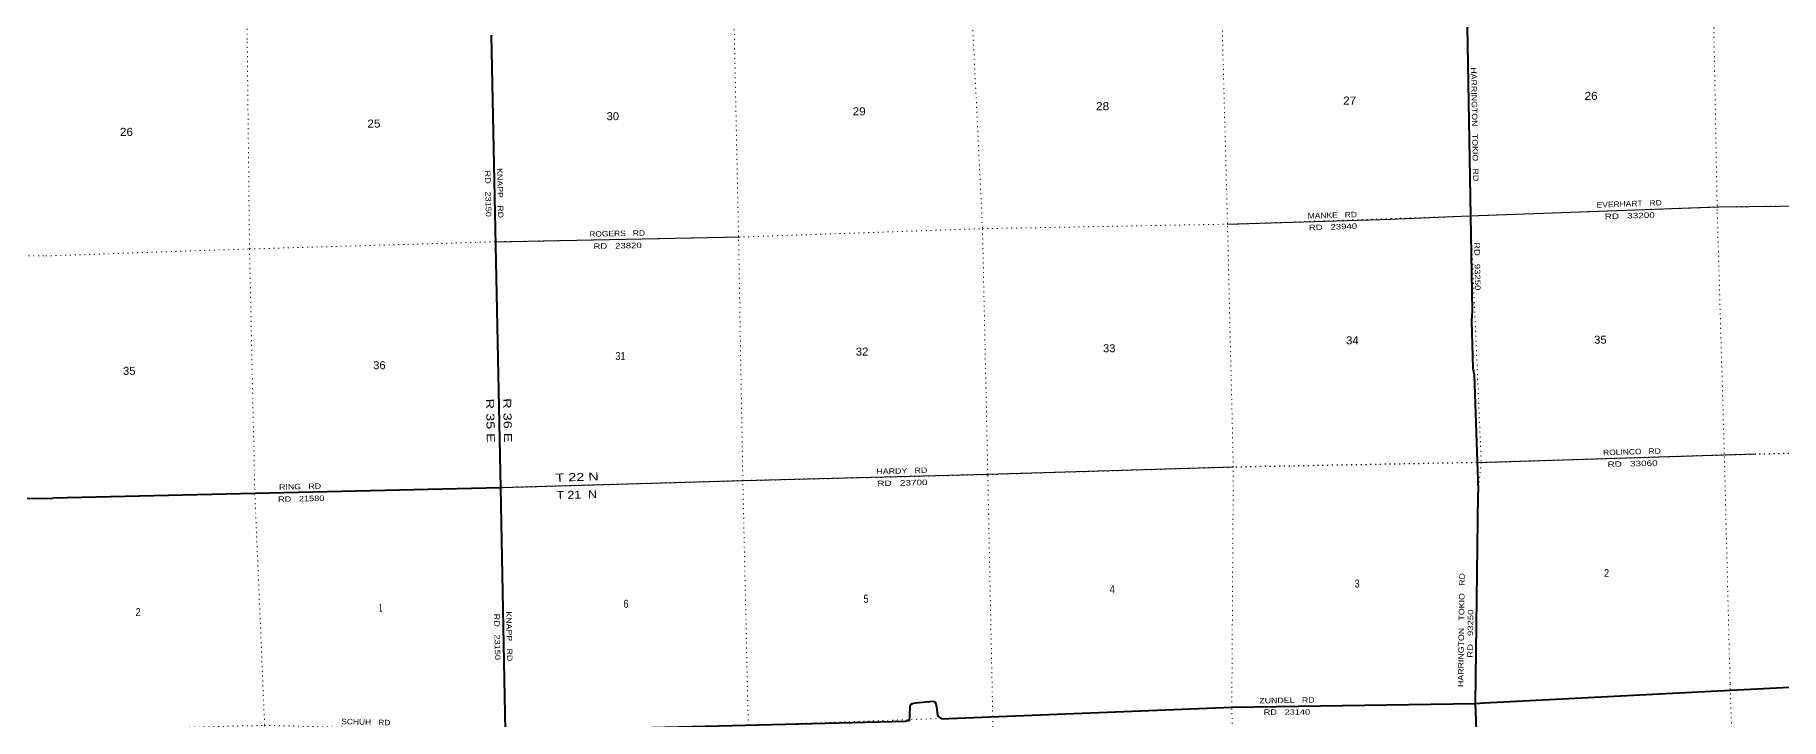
# Model space of a CAD drawing. Header units: feet. Extents: x 497223 to 751810, y -177792 to 12311.
# Drawn here: x 653781 to 691977, y -51084 to -36117 of the extents above; entities that cross this region are included whole.
import ezdxf
from ezdxf.enums import TextEntityAlignment as Align

# ---------------------------------------------------------------- set-up
doc = ezdxf.new("R2010")
doc.units = ezdxf.units.FT
doc.header["$LTSCALE"] = 70
doc.linetypes.add('DOTTED', pattern=[1.5, 0.3, -1.2])
for name, color, linetype, lineweight in [('26', 7, 'Continuous', 40), ('29', 7, 'Continuous', 25), ('39', 7, 'Continuous', 13), ('6', 7, 'DOTTED', 25), ('7', 7, 'DOTTED', 13)]:
    doc.layers.add(name, color=color, linetype=linetype, lineweight=lineweight)
doc.layers.add('27', color=7, linetype='Continuous')
doc.layers.add('30', color=7, linetype='Continuous')

msp = doc.modelspace()

# ---------------------------------------------------------------- linework, layer by layer
at = {"layer": '26'}
for p, q in [((663962.97, -46023.6), (654175.88, -46253.61)), ((685343.18, -46169.73), (685284.97, -50740.29)), ((653267.27, -46258.12), (654175.88, -46253.61))]:
    msp.add_line(p, q, dxfattribs=at)
for points in [[(685099.71, -35483.82), (685102.55, -35507.65), (685221.58, -42152.79)], [(663757.72, -36119.58), (663962.97, -46023.6), (664069.25, -51348.77)], [(685221.58, -42152.79), (685207.44, -42372.21), (685235.18, -43406.77), (685263.87, -43549.73)], [(685221.58, -42152.79), (685207.44, -42372.21), (685235.18, -43406.77), (685263.87, -43549.73)], [(685263.87, -43549.73), (685349.7, -46079.28), (685343.18, -46169.73)], [(685481.1, -50726.07), (701531.41, -49904.24)], [(664069.25, -51348.77), (672824.39, -51132.67), (672886.15, -51115.46), (672910.03, -51104.44), (672916.4, -51035.86), (672922.49, -50790.2), (672939.1, -50764.72), (672979.45, -50739.49), (673039.4, -50727), (673436.05, -50693.24), (673463.63, -50706.68), (673485.42, -50742.36), (673499.45, -50824.53), (673521.55, -50991.02), (673541.8, -51024.62), (673562.94, -51042.34), (673607.37, -51070.04), (673648.08, -51076.5), (673772.47, -51073.48), (679969.27, -50820.75), (685284.97, -50740.29), (685481.1, -50726.07)], [(685284.97, -50740.29), (685757.58, -63294.11), (685768.62, -63501.11), (685784.94, -63625.96), (685800.07, -63731.94), (685886.1, -64105.44)]]:
    msp.add_lwpolyline(points, dxfattribs=at)
at = {"layer": '29'}
for p, q in [((663851.46, -40643.02), (669204.17, -40536.84)), ((685322.07, -45472.37), (691426.81, -45279.43))]:
    msp.add_line(p, q, dxfattribs=at)
for points in [[(685155.84, -40077.55), (690616.11, -39878.45), (695919.85, -39818.46), (698661.43, -39686.89)], [(679867.33, -40257), (683441.1, -40150.86), (685155.84, -40077.55)], [(679992.08, -45569.55), (674605.69, -45736.33), (669269.91, -45868.3), (663962.97, -46023.6)]]:
    msp.add_lwpolyline(points, dxfattribs=at)
at = {"layer": '39'}
msp.add_spline([(653783.31, -32576.58), (653238.01, -32780.35), (652712.47, -33076.65), (652227.9, -33391.8), (651778.01, -33776.32), (651455.73, -34122.6), (651105.62, -34365.08), (650806.6, -34628.11), (650399.35, -35026.91), (650151.77, -35297.11), (649687.29, -35606.21), (649099.3, -35810.99), (648979.19, -35947.62), (648710.56, -36243.24), (648521.54, -36340.43), (648331.64, -36567.79)], degree=3, dxfattribs=at)
at = {"layer": '6'}
for points in [[(663757.72, -36119.58), (663851.46, -40643.02), (663959.97, -46022.82), (664069.25, -51348.77), (664174.11, -56649.3), (664295.35, -61955.27), (664433.12, -67276.92), (664604.87, -72589.71), (664711.03, -77893)], [(685322.07, -45472.37), (685414.28, -45467.55), (690763.18, -45300.92), (696042.73, -45164.67), (701362.32, -44856.24), (706741.54, -44692.65), (712099.34, -44372.57), (716451.22, -44139.33)], [(685322.07, -45472.37), (679988.46, -45573.24), (674609.75, -45737.87), (669268.24, -45871.61), (663959.97, -46024.04), (658591.37, -46148.65), (654175.88, -46253.61)], [(623029.01, -46997.83), (626509.54, -46928.73), (631811.47, -46841.48), (637151.89, -46759.74), (642497, -46597.33), (647832.39, -46457.23), (653261.93, -46256.44), (654175.88, -46253.61)]]:
    msp.add_lwpolyline(points, dxfattribs=at)
at = {"layer": '7'}
for points in [[(657384.64, 9569.5), (657446.38, 7285.56), (657571.6, 1929.86), (657761.68, -3467.26), (657862.16, -8774.99), (657939.31, -14143.39), (658020.15, -19330.62), (658129.27, -24684.53), (658261.12, -30086.43), (658422.75, -35459.77), (658424.94, -36269.63)], [(685099.71, -35483.82), (685185.57, -40073.67), (685417.23, -45470.2), (685343.18, -46169.73)], [(690493.55, -35319.62), (690580.75, -40007.31), (690736.49, -45341.99), (690860.85, -50311.78), (691038.4, -55621.37), (691126.71, -61054.99), (691126.79, -61154.58)], [(674287.14, -35804.79), (674508.64, -40359.11), (674624.28, -45753.59), (674732.55, -51027.73), (674725.37, -56282.5), (674769.01, -58934.92), (675023.64, -61650.56), (675139.5, -66908.45), (675227.77, -72187.09), (675388.52, -77519.11)], [(680764.14, -77328.54), (680618.34, -72080.3), (680494.59, -66828.62), (680293.39, -61470.33), (680090.41, -56120.05), (679961.58, -50821.47), (679994.56, -45572.02), (679866.69, -40241.04), (679743.91, -35640.88)], [(658424.94, -36269.63), (658475.12, -40798.7), (658591.37, -46148.65), (658805.08, -51220.09), (658944.06, -56519.25), (659001.97, -61937.21), (659266.48, -67400.45), (659287.95, -72738.93), (659391.24, -78083.67)], [(669996.63, -77709.71), (669929.39, -72424.24), (669768.82, -67079.04), (669728.74, -61795.23), (669524.23, -56535.45), (669384.33, -51217.58), (669266.18, -45869.65), (669172.11, -40526.87), (669077.1, -35959.97)], [(685155.84, -40077.55), (685238.38, -40076.14), (690578.65, -39877.95), (695910.5, -39819.71), (701280.79, -39569.43), (706610.36, -39369.24), (711935.82, -39003.5), (716281.04, -38762.33)], [(654022.65, -40950.11), (658475.12, -40798.7), (663851.46, -40643.02), (669175.99, -40540.77), (674508.53, -40355.09), (679867.33, -40257), (685155.84, -40077.55)], [(630360.58, -41520.27), (631715.31, -41487.21), (636952.5, -41394.84), (642334.15, -41241.99), (647738.12, -41073.47), (653011.22, -40939.94), (654022.65, -40950.11)], [(685343.18, -46169.73), (685284.97, -50740.29), (685483.22, -55987.78), (685683.52, -61324.87), (685766.8, -66664.4), (685902.57, -71913.78), (686111.38, -77142.8)], [(685481.1, -50726.07), (690869.14, -50448.83), (696156.58, -50181.63), (701588.07, -49896.4), (706999.4, -49790.82), (712299.57, -49667.98), (712497.33, -49661.87)], [(654322.69, -51334.03), (658800.92, -51221.84), (664069.25, -51348.77), (669384.33, -51217.58), (674736.36, -51031.38), (679957.91, -50820.25), (685284.97, -50740.29), (685481.1, -50726.07)]]:
    msp.add_lwpolyline(points, dxfattribs=at)

# ---------------------------------------------------------------- texts
at = {"layer": '27', "width": 1.2}
msp.add_text('HARRINGTON   TOKIO   RD', height=120, rotation=271.026, dxfattribs=at).set_placement((685215.98, -38072.44), align=Align.CENTER)
at = {"layer": '27'}
for s, rotation, width, p in [('RD   23150', 271.187, 1.25, (663624.81, -39083.89)), ('KNAPP   RD', 271.187, 1.2, (663888.08, -39031.59)), ('RD   93250', 271.026, 1.3, (685264.68, -40650.67)), ('RD   21580', 1.346, 1.25, (659099.53, -46334.46)), ('RING   RD', 1.346, 1.2, (659122.36, -46067.34)), ('HARRINGTON   TOKIO   RD', 89.27, 1.2, (685026.2, -50382.93)), ('RD   23150', 271.143, 1.25, (663824.22, -48777.85)), ('KNAPP   RD', 271.143, 1.2, (664086.99, -48729.5)), ('RD   93250', 89.27, 1.3, (685231.65, -49742.77)), ('ZUNDEL   RD', 0.867, 1.2, (680564.58, -50741.73)), ('RD   23140', 0.335, 1.25, (680659.95, -50992.33))]:
    msp.add_text(s, height=120, rotation=rotation, dxfattribs=dict(at, width=width)).set_placement(p)
at = {"layer": '30'}
for s, rotation, width, p in [('MANKE   RD', 1.701, 1.15, (681624.18, -40134.79)), ('EVERHART   RD', 2.088, 1.15, (687944.4, -39895.65)), ('ROGERS   RD', 1.136, 1.15, (665906.84, -40532.23)), ('ROLINCO   RD', 1.81, 1.15, (688085.41, -45315)), ('HARDY   RD', 1.417, 1.2, (672190.05, -45726.05)), ('SCHUH   RD', 358.462, 1.15, (660478.81, -51193.12))]:
    msp.add_text(s, height=120, rotation=rotation, dxfattribs=dict(at, width=width)).set_placement(p)
for s, rotation, width, p in [('RD   33200', 1.744, 1.35, (688668.47, -40132.67)), ('RD   23940', 1.888, 1.3, (682176.27, -40375.05)), ('RD   23820', 1.136, 1.3, (666527.02, -40789.4)), ('RD   33060', 1.516, 1.35, (688729.64, -45555.48)), ('RD   23700', 1.417, 1.35, (672758.08, -45976.48))]:
    msp.add_text(s, height=120, rotation=rotation, dxfattribs=dict(at, width=width)).set_placement(p, align=Align.CENTER)
at = {"layer": '6'}
for s, rotation, width, p in [('R 35 E', 271.187, 1.35, (663647.55, -44075.87)), ('R 36 E', 271.187, 1.35, (664022.66, -44067.67)), ('T 22 N', 1.645, 1.35, (665168.33, -45889.67)), ('T 21  N', 1.645, 1.15, (665194.01, -46274.01))]:
    msp.add_text(s, height=175, rotation=rotation, dxfattribs=dict(at, width=width)).set_placement(p)
at = {"layer": '7'}
for s, width, p in [('26', 1.1, (687821.26, -37537.16)), ('30', 1.05, (666421.38, -37981.66)), ('29', 1.1, (671810.82, -37875.03)), ('28', 1.1, (677135.55, -37762.9)), ('27', 1.1, (682539.92, -37640.14)), ('26', 1.1, (655783.46, -38324.86)), ('25', 1.1, (661196.48, -38143.2)), ('34', 1.05, (682599.25, -42886.03)), ('35', 1.05, (688023.13, -42871.13)), ('31', 0.85, (666588.11, -43229.35)), ('32', 1.05, (671874.01, -43132.12)), ('33', 1.05, (677280.11, -43058.63)), ('35', 1.05, (655844.39, -43553.12)), ('36', 1.05, (661315.92, -43429.76)), ('3', 0.85, (682703.2, -48206.7)), ('2', 0.85, (688159.84, -47978.52)), ('6', 0.85, (666709.1, -48648.19)), ('5', 0.85, (671960.79, -48539.24)), ('4', 0.85, (677347.03, -48328.33)), ('2', 0.85, (656039.32, -48829.65)), ('1', 0.4, (661342.65, -48731.71))]:
    msp.add_text(s, height=175, dxfattribs=dict(at, width=width)).set_placement(p, align=Align.CENTER)

doc.saveas('drawing.dxf')
